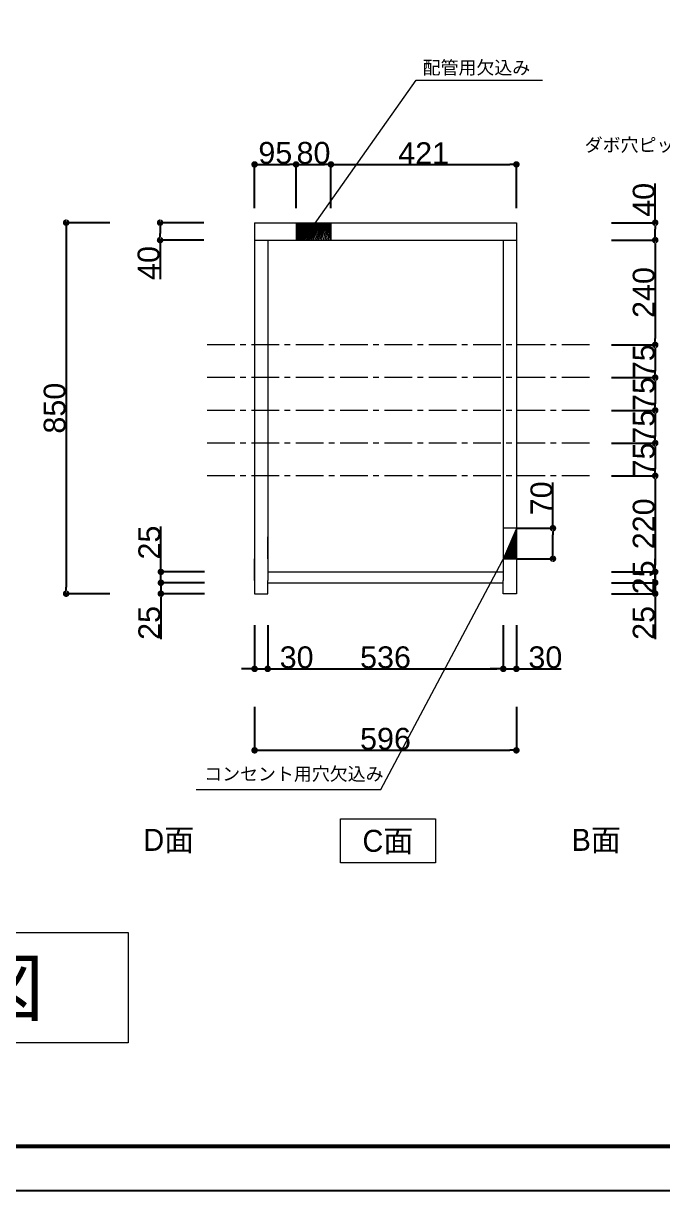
# Model space of a CAD drawing. Header units: millimetres. Extents: x 0 to 1313252738, y -131 to 560100888.
# Drawn here: x 1313107994 to 1313109459, y 560041800 to 560044475 of the extents above; entities that cross this region are included whole.
import ezdxf

# ---------------------------------------------------------------- set-up
doc = ezdxf.new("R2010")
doc.units = ezdxf.units.MM
doc.linetypes.add('CENTERX2', pattern=[101.60000000000001, 63.5, -12.7, 12.7, -12.7])
doc.layers.get('0').update_dxf_attribs({"lineweight": 0})
for name, color, linetype, lineweight in [('0001外周ライン', 7, 'Continuous', 9), ('TOS_M1', 7, 'Continuous', 9), ('家具', 7, 'Continuous', 0)]:
    doc.layers.add(name, color=color, linetype=linetype, lineweight=lineweight)
doc.layers.add('01用紙枠', color=5, linetype='Continuous')
doc.styles.add('onnjuku', font='arial.ttf')
doc.dimstyles.new('onnjuku', dxfattribs={"dimtxt": 100, "dimasz": 30, "dimexe": 1.25, "dimexo": 0.625, "dimtad": 1, "dimdec": 0, "dimtxsty": 'onnjuku', "dimblk": 'DOT', "dimcen": 2.5, "dimadec": 0, "dimazin": 0, "dimtfac": 1, "dimtdec": 0, "dimtmove": 0, "dimatfit": 3, "dimfxl": 500, "dimfxlon": 1, "dimarcsym": 0})

# ---------------------------------------------------------------- blocks, each defined once
blk = doc.blocks.new('_Dot')
at = {"color": 0, "linetype": 'ByBlock', "lineweight": -2}
blk.add_line((-0.5, 0), (-1, 0), dxfattribs=at)
at = {"color": 0, "linetype": 'ByBlock', "const_width": 0.5}
blk.add_lwpolyline([(-0.25, 0, 1), (0.25, 0, 1)], format="xyb", close=True, dxfattribs=at)
blk = doc.blocks.new('*D480')
at = {"layer": 'Defpoints', "color": 0, "transparency": 16777216}
for p in [(1313108599.850533, 560044018.1556065), (1313108307.267824, 560043978.1556064), (1313108599.850533, 560043978.1556064)]:
    blk.add_point(p, dxfattribs=at)
at = {"layer": 'TOS_M1', "color": 0, "lineweight": -2, "transparency": 16777216}
for p, q in [((1313108407.267824, 560044018.1556065), (1313108306.017824, 560044018.1556065)), ((1313108307.267824, 560044003.1556065), (1313108307.267824, 560043993.1556064)), ((1313108407.267824, 560043978.1556064), (1313108306.017824, 560043978.1556064)), ((1313108307.267824, 560043978.1556064), (1313108307.267824, 560043888.4403949))]:
    blk.add_line(p, q, dxfattribs=at)
at = {"layer": 'TOS_M1', "color": 0, "lineweight": -2, "transparency": 16777216, "xscale": 15, "yscale": 15, "zscale": 15}
for p, rotation in [((1313108307.267824, 560044018.1556065), 90), ((1313108307.267824, 560043978.1556064), 270)]:
    blk.add_blockref('_Dot', p, dxfattribs=dict(at, rotation=rotation))
at = {"layer": 'TOS_M1', "color": 0, "transparency": 16777216, "insert": (1313108281.114174, 560043925.7980002), "char_height": 50, "attachment_point": 5, "rotation": 90, "style": 'onnjuku'}
blk.add_mtext('40', dxfattribs=at)
blk = doc.blocks.new('*D485')
at = {"layer": 'Defpoints', "color": 0, "transparency": 16777216}
for p in [(1313108626.442636, 560044018.1556065), (1313108091.965155, 560043168.1556065), (1313108626.442636, 560043168.1556065)]:
    blk.add_point(p, dxfattribs=at)
at = {"layer": 'TOS_M1', "color": 0, "lineweight": -2, "transparency": 16777216}
for p, q in [((1313108191.965155, 560044018.1556065), (1313108090.715155, 560044018.1556065)), ((1313108091.965155, 560044003.1556065), (1313108091.965155, 560043183.1556065)), ((1313108191.965155, 560043168.1556065), (1313108090.715155, 560043168.1556065))]:
    blk.add_line(p, q, dxfattribs=at)
at = {"layer": 'TOS_M1', "color": 0, "lineweight": -2, "transparency": 16777216, "xscale": 15, "yscale": 15, "zscale": 15}
for p, rotation in [((1313108091.965155, 560044018.1556065), 90), ((1313108091.965155, 560043168.1556065), 270)]:
    blk.add_blockref('_Dot', p, dxfattribs=dict(at, rotation=rotation))
at = {"layer": 'TOS_M1', "color": 0, "transparency": 16777216, "insert": (1313108065.811506, 560043593.155606), "char_height": 50, "attachment_point": 5, "rotation": 90, "style": 'onnjuku'}
blk.add_mtext('850', dxfattribs=at)
blk = doc.blocks.new('*D486')
at = {"layer": 'Defpoints', "color": 0, "transparency": 16777216}
for p in [(1313108523.836225, 560043204.8039368), (1313108553.836225, 560043198.1556062), (1313108553.836225, 560042995.9069159)]:
    blk.add_point(p, dxfattribs=at)
at = {"layer": 'TOS_M1', "color": 0, "lineweight": -2, "transparency": 16777216}
for p, q in [((1313108523.836225, 560043095.9069159), (1313108523.836225, 560042994.6569159)), ((1313108553.836225, 560043095.9069159), (1313108553.836225, 560042994.6569159)), ((1313108508.836225, 560042995.9069159), (1313108493.836225, 560042995.9069159)), ((1313108523.836225, 560042995.9069159), (1313108553.836225, 560042995.9069159)), ((1313108568.836225, 560042995.9069159), (1313108656.505052, 560042995.9069159))]:
    blk.add_line(p, q, dxfattribs=at)
at = {"layer": 'TOS_M1', "color": 0, "lineweight": -2, "transparency": 16777216, "xscale": 15, "yscale": 15, "zscale": 15}
blk.add_blockref('_Dot', (1313108523.836225, 560042995.9069159), dxfattribs=at)
at = {"layer": 'TOS_M1', "color": 0, "lineweight": -2, "transparency": 16777216, "xscale": 15, "yscale": 15, "zscale": 15, "rotation": 180}
blk.add_blockref('_Dot', (1313108553.836225, 560042995.9069159), dxfattribs=at)
at = {"layer": 'TOS_M1', "color": 0, "transparency": 16777216, "insert": (1313108620.170639, 560043022.0776185), "char_height": 50, "attachment_point": 5, "style": 'onnjuku'}
blk.add_mtext('30', dxfattribs=at)
blk = doc.blocks.new('*D487')
at = {"layer": 'Defpoints', "color": 0, "transparency": 16777216}
for p in [(1313108553.836225, 560043198.1556062), (1313109093.836225, 560043198.1556062), (1313109093.836225, 560042995.9069159)]:
    blk.add_point(p, dxfattribs=at)
at = {"layer": 'TOS_M1', "color": 0, "lineweight": -2, "transparency": 16777216}
for p, q in [((1313108553.836225, 560043095.9069159), (1313108553.836225, 560042994.6569159)), ((1313109093.836225, 560043095.9069159), (1313109093.836225, 560042994.6569159)), ((1313108568.836225, 560042995.9069159), (1313109078.836225, 560042995.9069159))]:
    blk.add_line(p, q, dxfattribs=at)
at = {"layer": 'TOS_M1', "color": 0, "lineweight": -2, "transparency": 16777216, "xscale": 15, "yscale": 15, "zscale": 15, "rotation": 180}
blk.add_blockref('_Dot', (1313108553.836225, 560042995.9069159), dxfattribs=at)
at = {"layer": 'TOS_M1', "color": 0, "lineweight": -2, "transparency": 16777216, "xscale": 15, "yscale": 15, "zscale": 15}
blk.add_blockref('_Dot', (1313109093.836225, 560042995.9069159), dxfattribs=at)
at = {"layer": 'TOS_M1', "color": 0, "transparency": 16777216, "insert": (1313108823.836225, 560043022.0776185), "char_height": 50, "attachment_point": 5, "style": 'onnjuku'}
blk.add_mtext('536', dxfattribs=at)
blk = doc.blocks.new('*D550')
at = {"layer": 'Defpoints', "color": 0, "transparency": 16777216}
for p in [(1313109149.989876, 560044018.1556064), (1313109149.989876, 560043978.1822923), (1313109442.069018, 560043978.1822923)]:
    blk.add_point(p, dxfattribs=at)
at = {"layer": 'TOS_M1', "color": 0, "lineweight": -2, "transparency": 16777216}
for p, q in [((1313109442.069018, 560044018.1556064), (1313109442.069018, 560044107.8708179)), ((1313109342.069018, 560044018.1556064), (1313109443.319018, 560044018.1556064)), ((1313109442.069018, 560043993.1822923), (1313109442.069018, 560044003.1556064)), ((1313109342.069018, 560043978.1822923), (1313109443.319018, 560043978.1822923))]:
    blk.add_line(p, q, dxfattribs=at)
at = {"layer": 'TOS_M1', "color": 0, "lineweight": -2, "transparency": 16777216, "xscale": 15, "yscale": 15, "zscale": 15}
for p, rotation in [((1313109442.069018, 560044018.1556064), 90), ((1313109442.069018, 560043978.1822923), 270)]:
    blk.add_blockref('_Dot', p, dxfattribs=dict(at, rotation=rotation))
at = {"layer": 'TOS_M1', "color": 0, "transparency": 16777216, "insert": (1313109415.915368, 560044070.5132116), "char_height": 50, "attachment_point": 5, "rotation": 90, "style": 'onnjuku'}
blk.add_mtext('40', dxfattribs=at)
blk = doc.blocks.new('*D555')
at = {"layer": 'Defpoints', "color": 0, "transparency": 16777216}
for p in [(1313109123.107041, 560043978.1822922), (1313109123.836226, 560043738.1822923), (1313109442.069019, 560043738.1822923)]:
    blk.add_point(p, dxfattribs=at)
at = {"layer": 'TOS_M1', "color": 0, "lineweight": -2, "transparency": 16777216}
for p, q in [((1313109342.069019, 560043978.1822922), (1313109443.319019, 560043978.1822922)), ((1313109442.069019, 560043963.1822922), (1313109442.069019, 560043753.1822923)), ((1313109342.069019, 560043738.1822923), (1313109443.319019, 560043738.1822923))]:
    blk.add_line(p, q, dxfattribs=at)
at = {"layer": 'TOS_M1', "color": 0, "lineweight": -2, "transparency": 16777216, "xscale": 15, "yscale": 15, "zscale": 15}
for p, rotation in [((1313109442.069019, 560043978.1822922), 90), ((1313109442.069019, 560043738.1822923), 270)]:
    blk.add_blockref('_Dot', p, dxfattribs=dict(at, rotation=rotation))
at = {"layer": 'TOS_M1', "color": 0, "transparency": 16777216, "insert": (1313109415.91537, 560043858.1822919), "char_height": 50, "attachment_point": 5, "rotation": 90, "style": 'onnjuku'}
blk.add_mtext('240', dxfattribs=at)
blk = doc.blocks.new('*D556')
at = {"layer": 'Defpoints', "color": 0, "transparency": 16777216}
for p in [(1313109123.836226, 560043738.1822923), (1313109123.836226, 560043663.1822923), (1313109442.06902, 560043663.1822923)]:
    blk.add_point(p, dxfattribs=at)
at = {"layer": 'TOS_M1', "color": 0, "lineweight": -2, "transparency": 16777216}
for p, q in [((1313109342.06902, 560043738.1822923), (1313109443.31902, 560043738.1822923)), ((1313109442.06902, 560043723.1822923), (1313109442.06902, 560043678.1822923)), ((1313109342.06902, 560043663.1822923), (1313109443.31902, 560043663.1822923))]:
    blk.add_line(p, q, dxfattribs=at)
at = {"layer": 'TOS_M1', "color": 0, "lineweight": -2, "transparency": 16777216, "xscale": 15, "yscale": 15, "zscale": 15}
for p, rotation in [((1313109442.06902, 560043738.1822923), 90), ((1313109442.06902, 560043663.1822923), 270)]:
    blk.add_blockref('_Dot', p, dxfattribs=dict(at, rotation=rotation))
at = {"layer": 'TOS_M1', "color": 0, "transparency": 16777216, "insert": (1313109416.017689, 560043700.6822919), "char_height": 50, "attachment_point": 5, "rotation": 90, "style": 'onnjuku'}
blk.add_mtext('75', dxfattribs=at)
blk = doc.blocks.new('*D557')
at = {"layer": 'Defpoints', "color": 0, "transparency": 16777216}
for p in [(1313109123.836226, 560043663.1822923), (1313109123.836226, 560043588.1822923), (1313109442.069021, 560043588.1822923)]:
    blk.add_point(p, dxfattribs=at)
at = {"layer": 'TOS_M1', "color": 0, "lineweight": -2, "transparency": 16777216}
for p, q in [((1313109342.069021, 560043663.1822923), (1313109443.319021, 560043663.1822923)), ((1313109442.069021, 560043648.1822923), (1313109442.069021, 560043603.1822923)), ((1313109342.069021, 560043588.1822923), (1313109443.319021, 560043588.1822923))]:
    blk.add_line(p, q, dxfattribs=at)
at = {"layer": 'TOS_M1', "color": 0, "lineweight": -2, "transparency": 16777216, "xscale": 15, "yscale": 15, "zscale": 15}
for p, rotation in [((1313109442.069021, 560043663.1822923), 90), ((1313109442.069021, 560043588.1822923), 270)]:
    blk.add_blockref('_Dot', p, dxfattribs=dict(at, rotation=rotation))
at = {"layer": 'TOS_M1', "color": 0, "transparency": 16777216, "insert": (1313109416.01769, 560043625.6822919), "char_height": 50, "attachment_point": 5, "rotation": 90, "style": 'onnjuku'}
blk.add_mtext('75', dxfattribs=at)
blk = doc.blocks.new('*D558')
at = {"layer": 'Defpoints', "color": 0, "transparency": 16777216}
for p in [(1313109123.836226, 560043588.1822923), (1313109123.836226, 560043513.1822923), (1313109442.069021, 560043513.1822923)]:
    blk.add_point(p, dxfattribs=at)
at = {"layer": 'TOS_M1', "color": 0, "lineweight": -2, "transparency": 16777216}
for p, q in [((1313109342.069021, 560043588.1822923), (1313109443.319021, 560043588.1822923)), ((1313109442.069021, 560043573.1822923), (1313109442.069021, 560043528.1822923)), ((1313109342.069021, 560043513.1822923), (1313109443.319021, 560043513.1822923))]:
    blk.add_line(p, q, dxfattribs=at)
at = {"layer": 'TOS_M1', "color": 0, "lineweight": -2, "transparency": 16777216, "xscale": 15, "yscale": 15, "zscale": 15}
for p, rotation in [((1313109442.069021, 560043588.1822923), 90), ((1313109442.069021, 560043513.1822923), 270)]:
    blk.add_blockref('_Dot', p, dxfattribs=dict(at, rotation=rotation))
at = {"layer": 'TOS_M1', "color": 0, "transparency": 16777216, "insert": (1313109416.017691, 560043550.6822919), "char_height": 50, "attachment_point": 5, "rotation": 90, "style": 'onnjuku'}
blk.add_mtext('75', dxfattribs=at)
blk = doc.blocks.new('*D552')
at = {"layer": 'Defpoints', "color": 0, "transparency": 16777216}
for p in [(1313109123.836226, 560043513.1822923), (1313109123.836226, 560043438.1822923), (1313109442.069022, 560043438.1822923)]:
    blk.add_point(p, dxfattribs=at)
at = {"layer": 'TOS_M1', "color": 0, "lineweight": -2, "transparency": 16777216}
for p, q in [((1313109342.069022, 560043513.1822923), (1313109443.319022, 560043513.1822923)), ((1313109442.069022, 560043498.1822923), (1313109442.069022, 560043453.1822923)), ((1313109342.069022, 560043438.1822923), (1313109443.319022, 560043438.1822923))]:
    blk.add_line(p, q, dxfattribs=at)
at = {"layer": 'TOS_M1', "color": 0, "lineweight": -2, "transparency": 16777216, "xscale": 15, "yscale": 15, "zscale": 15}
for p, rotation in [((1313109442.069022, 560043513.1822923), 90), ((1313109442.069022, 560043438.1822923), 270)]:
    blk.add_blockref('_Dot', p, dxfattribs=dict(at, rotation=rotation))
at = {"layer": 'TOS_M1', "color": 0, "transparency": 16777216, "insert": (1313109416.017692, 560043475.6822919), "char_height": 50, "attachment_point": 5, "rotation": 90, "style": 'onnjuku'}
blk.add_mtext('75', dxfattribs=at)
blk = doc.blocks.new('*D553')
at = {"layer": 'Defpoints', "color": 0, "transparency": 16777216}
for p in [(1313109123.836226, 560043438.1822923), (1313109093.836226, 560043218.1556064), (1313109442.069023, 560043218.1556064)]:
    blk.add_point(p, dxfattribs=at)
at = {"layer": 'TOS_M1', "color": 0, "lineweight": -2, "transparency": 16777216}
for p, q in [((1313109342.069023, 560043438.1822923), (1313109443.319023, 560043438.1822923)), ((1313109442.069023, 560043423.1822923), (1313109442.069023, 560043233.1556064)), ((1313109342.069023, 560043218.1556064), (1313109443.319023, 560043218.1556064))]:
    blk.add_line(p, q, dxfattribs=at)
at = {"layer": 'TOS_M1', "color": 0, "lineweight": -2, "transparency": 16777216, "xscale": 15, "yscale": 15, "zscale": 15}
for p, rotation in [((1313109442.069023, 560043438.1822923), 90), ((1313109442.069023, 560043218.1556064), 270)]:
    blk.add_blockref('_Dot', p, dxfattribs=dict(at, rotation=rotation))
at = {"layer": 'TOS_M1', "color": 0, "transparency": 16777216, "insert": (1313109415.915374, 560043328.1689489), "char_height": 50, "attachment_point": 5, "rotation": 90, "style": 'onnjuku'}
blk.add_mtext('220', dxfattribs=at)
blk = doc.blocks.new('*D551')
at = {"layer": 'Defpoints', "color": 0, "transparency": 16777216}
for p in [(1313109119.989874, 560043218.1556064), (1313109119.989874, 560043193.1556064), (1313109442.069022, 560043193.1556064)]:
    blk.add_point(p, dxfattribs=at)
at = {"layer": 'TOS_M1', "color": 0, "lineweight": -2, "transparency": 16777216}
for p, q in [((1313109442.069022, 560043233.1556064), (1313109442.069022, 560043248.1556064)), ((1313109342.069022, 560043218.1556064), (1313109443.319022, 560043218.1556064)), ((1313109442.069022, 560043218.1556064), (1313109442.069022, 560043193.1556064)), ((1313109342.069022, 560043193.1556064), (1313109443.319022, 560043193.1556064)), ((1313109442.069022, 560043178.1556064), (1313109442.069022, 560043163.1556064))]:
    blk.add_line(p, q, dxfattribs=at)
at = {"layer": 'TOS_M1', "color": 0, "lineweight": -2, "transparency": 16777216, "xscale": 15, "yscale": 15, "zscale": 15}
for p, rotation in [((1313109442.069022, 560043218.1556064), 270), ((1313109442.069022, 560043193.1556064), 90)]:
    blk.add_blockref('_Dot', p, dxfattribs=dict(at, rotation=rotation))
at = {"layer": 'TOS_M1', "color": 0, "transparency": 16777216, "insert": (1313109415.915373, 560043205.6556059), "char_height": 50, "attachment_point": 5, "rotation": 90, "style": 'onnjuku'}
blk.add_mtext('25', dxfattribs=at)
blk = doc.blocks.new('*D554')
at = {"layer": 'Defpoints', "color": 0, "transparency": 16777216}
for p in [(1313109093.836226, 560043193.1556064), (1313109093.836226, 560043168.1556064), (1313109442.069025, 560043168.1556064)]:
    blk.add_point(p, dxfattribs=at)
at = {"layer": 'TOS_M1', "color": 0, "lineweight": -2, "transparency": 16777216}
for p, q in [((1313109442.069025, 560043208.1556064), (1313109442.069025, 560043223.1556064)), ((1313109342.069025, 560043193.1556064), (1313109443.319025, 560043193.1556064)), ((1313109442.069025, 560043193.1556064), (1313109442.069025, 560043168.1556064)), ((1313109342.069025, 560043168.1556064), (1313109443.319025, 560043168.1556064)), ((1313109442.069025, 560043153.1556064), (1313109442.069025, 560043064.0543103))]:
    blk.add_line(p, q, dxfattribs=at)
at = {"layer": 'TOS_M1', "color": 0, "lineweight": -2, "transparency": 16777216, "xscale": 15, "yscale": 15, "zscale": 15}
for p, rotation in [((1313109442.069025, 560043193.1556064), 270), ((1313109442.069025, 560043168.1556064), 90)]:
    blk.add_blockref('_Dot', p, dxfattribs=dict(at, rotation=rotation))
at = {"layer": 'TOS_M1', "color": 0, "transparency": 16777216, "insert": (1313109415.915376, 560043101.1049579), "char_height": 50, "attachment_point": 5, "rotation": 90, "style": 'onnjuku'}
blk.add_mtext('25', dxfattribs=at)
blk = doc.blocks.new('*D562')
at = {"layer": 'Defpoints', "color": 0, "transparency": 16777216}
for p in [(1313109123.836226, 560043318.1556064), (1313109123.836226, 560043248.1556064), (1313109207.624254, 560043248.1556064)]:
    blk.add_point(p, dxfattribs=at)
at = {"layer": 'TOS_M1', "color": 0, "lineweight": -2, "transparency": 16777216}
for p, q in [((1313109207.624254, 560043318.1556064), (1313109207.624254, 560043422.7241603)), ((1313109124.461226, 560043318.1556064), (1313109208.874254, 560043318.1556064)), ((1313109207.624254, 560043263.1556064), (1313109207.624254, 560043303.1556064)), ((1313109124.461226, 560043248.1556064), (1313109208.874254, 560043248.1556064))]:
    blk.add_line(p, q, dxfattribs=at)
at = {"layer": 'TOS_M1', "color": 0, "lineweight": -2, "transparency": 16777216, "xscale": 15, "yscale": 15, "zscale": 15}
for p, rotation in [((1313109207.624254, 560043318.1556064), 90), ((1313109207.624254, 560043248.1556064), 270)]:
    blk.add_blockref('_Dot', p, dxfattribs=dict(at, rotation=rotation))
at = {"layer": 'TOS_M1', "color": 0, "transparency": 16777216, "insert": (1313109181.470604, 560043386.5773317), "char_height": 50, "attachment_point": 5, "rotation": 90, "style": 'onnjuku'}
blk.add_mtext('70', dxfattribs=at)
blk = doc.blocks.new('*D566')
at = {"layer": 'Defpoints', "color": 0, "transparency": 16777216}
for p in [(1313108630.886603, 560043193.1556064), (1313108309.033966, 560043168.1556064), (1313108600.886603, 560043168.1556064)]:
    blk.add_point(p, dxfattribs=at)
at = {"layer": 'TOS_M1', "color": 0, "lineweight": -2, "transparency": 16777216}
for p, q in [((1313108309.033966, 560043208.1556064), (1313108309.033966, 560043223.1556064)), ((1313108409.033966, 560043193.1556064), (1313108307.783966, 560043193.1556064)), ((1313108309.033966, 560043193.1556064), (1313108309.033966, 560043168.1556064)), ((1313108409.033966, 560043168.1556064), (1313108307.783966, 560043168.1556064)), ((1313108309.033966, 560043153.1556064), (1313108309.033966, 560043064.0543103))]:
    blk.add_line(p, q, dxfattribs=at)
at = {"layer": 'TOS_M1', "color": 0, "lineweight": -2, "transparency": 16777216, "xscale": 15, "yscale": 15, "zscale": 15}
for p, rotation in [((1313108309.033966, 560043193.1556064), 270), ((1313108309.033966, 560043168.1556064), 90)]:
    blk.add_blockref('_Dot', p, dxfattribs=dict(at, rotation=rotation))
at = {"layer": 'TOS_M1', "color": 0, "transparency": 16777216, "insert": (1313108282.880316, 560043101.1049579), "char_height": 50, "attachment_point": 5, "rotation": 90, "style": 'onnjuku'}
blk.add_mtext('25', dxfattribs=at)
blk = doc.blocks.new('*D565')
at = {"layer": 'Defpoints', "color": 0, "transparency": 16777216}
for p in [(1313108657.770324, 560043218.1556064), (1313108309.033964, 560043193.1556064), (1313108627.770324, 560043193.1556064)]:
    blk.add_point(p, dxfattribs=at)
at = {"layer": 'TOS_M1', "color": 0, "lineweight": -2, "transparency": 16777216}
for p, q in [((1313108309.033964, 560043233.1556064), (1313108309.033964, 560043322.2569025)), ((1313108409.033964, 560043218.1556064), (1313108307.783964, 560043218.1556064)), ((1313108309.033964, 560043193.1556064), (1313108309.033964, 560043218.1556064)), ((1313108409.033964, 560043193.1556064), (1313108307.783964, 560043193.1556064)), ((1313108309.033964, 560043178.1556064), (1313108309.033964, 560043163.1556064))]:
    blk.add_line(p, q, dxfattribs=at)
at = {"layer": 'TOS_M1', "color": 0, "lineweight": -2, "transparency": 16777216, "xscale": 15, "yscale": 15, "zscale": 15}
for p, rotation in [((1313108309.033964, 560043218.1556064), 270), ((1313108309.033964, 560043193.1556064), 90)]:
    blk.add_blockref('_Dot', p, dxfattribs=dict(at, rotation=rotation))
at = {"layer": 'TOS_M1', "color": 0, "transparency": 16777216, "insert": (1313108282.880314, 560043285.2062539), "char_height": 50, "attachment_point": 5, "rotation": 90, "style": 'onnjuku'}
blk.add_mtext('25', dxfattribs=at)
blk = doc.blocks.new('*D567')
at = {"layer": 'Defpoints', "color": 0, "transparency": 16777216}
for p in [(1313109093.836226, 560043168.1556062), (1313109123.836225, 560043168.1556062), (1313109123.836225, 560042995.9069159)]:
    blk.add_point(p, dxfattribs=at)
at = {"layer": 'TOS_M1', "color": 0, "lineweight": -2, "transparency": 16777216}
for p, q in [((1313109093.836226, 560043095.9069159), (1313109093.836226, 560042994.6569159)), ((1313109123.836225, 560043095.9069159), (1313109123.836225, 560042994.6569159)), ((1313109078.836226, 560042995.9069159), (1313109063.836226, 560042995.9069159)), ((1313109093.836226, 560042995.9069159), (1313109123.836225, 560042995.9069159)), ((1313109138.836225, 560042995.9069159), (1313109226.505052, 560042995.9069159))]:
    blk.add_line(p, q, dxfattribs=at)
at = {"layer": 'TOS_M1', "color": 0, "lineweight": -2, "transparency": 16777216, "xscale": 15, "yscale": 15, "zscale": 15}
blk.add_blockref('_Dot', (1313109093.836226, 560042995.9069159), dxfattribs=at)
at = {"layer": 'TOS_M1', "color": 0, "lineweight": -2, "transparency": 16777216, "xscale": 15, "yscale": 15, "zscale": 15, "rotation": 180}
blk.add_blockref('_Dot', (1313109123.836225, 560042995.9069159), dxfattribs=at)
at = {"layer": 'TOS_M1', "color": 0, "transparency": 16777216, "insert": (1313109190.170639, 560043022.0776185), "char_height": 50, "attachment_point": 5, "style": 'onnjuku'}
blk.add_mtext('30', dxfattribs=at)
blk = doc.blocks.new('*D572')
at = {"layer": 'Defpoints', "color": 0, "transparency": 16777216}
for p in [(1313110296.195803, 560044018.1556064), (1313107350.195803, 560043738.1822923), (1313110042.95941, 560043738.1822923)]:
    blk.add_point(p, dxfattribs=at)
at = {"layer": 'TOS_M1', "color": 0, "lineweight": -2, "transparency": 16777216}
for p, q in [((1313110142.95941, 560044018.1556064), (1313110041.70941, 560044018.1556064)), ((1313110042.95941, 560044003.1556064), (1313110042.95941, 560043753.1822923)), ((1313109942.95941, 560043738.1822923), (1313110044.20941, 560043738.1822923))]:
    blk.add_line(p, q, dxfattribs=at)
at = {"layer": 'TOS_M1', "color": 0, "lineweight": -2, "transparency": 16777216, "xscale": 15, "yscale": 15, "zscale": 15}
for p, rotation in [((1313110042.95941, 560044018.1556064), 90), ((1313110042.95941, 560043738.1822923), 270)]:
    blk.add_blockref('_Dot', p, dxfattribs=dict(at, rotation=rotation))
at = {"layer": 'TOS_M1', "color": 0, "transparency": 16777216, "insert": (1313110016.80576, 560043878.1689489), "char_height": 50, "attachment_point": 5, "rotation": 90, "style": 'onnjuku'}
blk.add_mtext('280', dxfattribs=at)
blk = doc.blocks.new('*D594')
at = {"layer": 'Defpoints', "color": 0, "transparency": 16777216}
for p in [(1313108523.836225, 560043168.1556062), (1313109123.836225, 560043168.1556062), (1313109123.836225, 560042809.2606797)]:
    blk.add_point(p, dxfattribs=at)
at = {"layer": 'TOS_M1', "color": 0, "lineweight": -2, "transparency": 16777216}
for p, q in [((1313108523.836225, 560042909.2606797), (1313108523.836225, 560042808.0106797)), ((1313109123.836225, 560042909.2606797), (1313109123.836225, 560042808.0106797)), ((1313108538.836225, 560042809.2606797), (1313109108.836225, 560042809.2606797))]:
    blk.add_line(p, q, dxfattribs=at)
at = {"layer": 'TOS_M1', "color": 0, "lineweight": -2, "transparency": 16777216, "xscale": 15, "yscale": 15, "zscale": 15, "rotation": 180}
blk.add_blockref('_Dot', (1313108523.836225, 560042809.2606797), dxfattribs=at)
at = {"layer": 'TOS_M1', "color": 0, "lineweight": -2, "transparency": 16777216, "xscale": 15, "yscale": 15, "zscale": 15}
blk.add_blockref('_Dot', (1313109123.836225, 560042809.2606797), dxfattribs=at)
at = {"layer": 'TOS_M1', "color": 0, "transparency": 16777216, "insert": (1313108823.836225, 560042835.414329), "char_height": 50, "width": 110.5729877216917, "attachment_point": 5, "style": 'onnjuku'}
blk.add_mtext('596', dxfattribs=at)
blk = doc.blocks.new('*D596')
at = {"layer": 'Defpoints', "color": 0, "transparency": 16777216}
for p in [(1313108618.836225, 560044151.6372751), (1313108523.836225, 560044018.1556062), (1313108618.836225, 560044018.1556062)]:
    blk.add_point(p, dxfattribs=at)
at = {"layer": 'TOS_M1', "color": 0, "lineweight": -2, "transparency": 16777216}
for p, q in [((1313108523.836225, 560044051.6372751), (1313108523.836225, 560044152.8872751)), ((1313108538.836225, 560044151.6372751), (1313108603.836225, 560044151.6372751)), ((1313108618.836225, 560044051.6372751), (1313108618.836225, 560044152.8872751))]:
    blk.add_line(p, q, dxfattribs=at)
at = {"layer": 'TOS_M1', "color": 0, "lineweight": -2, "transparency": 16777216, "xscale": 15, "yscale": 15, "zscale": 15, "rotation": 180}
blk.add_blockref('_Dot', (1313108523.836225, 560044151.6372751), dxfattribs=at)
at = {"layer": 'TOS_M1', "color": 0, "lineweight": -2, "transparency": 16777216, "xscale": 15, "yscale": 15, "zscale": 15}
blk.add_blockref('_Dot', (1313108618.836225, 560044151.6372751), dxfattribs=at)
at = {"layer": 'TOS_M1', "color": 0, "transparency": 16777216, "insert": (1313108571.336225, 560044177.7909244), "char_height": 50, "attachment_point": 5, "style": 'onnjuku'}
blk.add_mtext('95', dxfattribs=at)
blk = doc.blocks.new('*D597')
at = {"layer": 'Defpoints', "color": 0, "transparency": 16777216}
for p in [(1313108698.836225, 560044151.6372751), (1313108618.836225, 560044018.1556062), (1313108698.836225, 560044018.1556062)]:
    blk.add_point(p, dxfattribs=at)
at = {"layer": 'TOS_M1', "color": 0, "lineweight": -2, "transparency": 16777216}
for p, q in [((1313108618.836225, 560044051.6372751), (1313108618.836225, 560044152.8872751)), ((1313108633.836225, 560044151.6372751), (1313108683.836225, 560044151.6372751)), ((1313108698.836225, 560044051.6372751), (1313108698.836225, 560044152.8872751))]:
    blk.add_line(p, q, dxfattribs=at)
at = {"layer": 'TOS_M1', "color": 0, "lineweight": -2, "transparency": 16777216, "xscale": 15, "yscale": 15, "zscale": 15, "rotation": 180}
blk.add_blockref('_Dot', (1313108618.836225, 560044151.6372751), dxfattribs=at)
at = {"layer": 'TOS_M1', "color": 0, "lineweight": -2, "transparency": 16777216, "xscale": 15, "yscale": 15, "zscale": 15}
blk.add_blockref('_Dot', (1313108698.836225, 560044151.6372751), dxfattribs=at)
at = {"layer": 'TOS_M1', "color": 0, "transparency": 16777216, "insert": (1313108658.836225, 560044177.7909244), "char_height": 50, "attachment_point": 5, "style": 'onnjuku'}
blk.add_mtext('80', dxfattribs=at)
blk = doc.blocks.new('*D598')
at = {"layer": 'Defpoints', "color": 0, "transparency": 16777216}
for p in [(1313109123.836225, 560044151.6372751), (1313108698.836225, 560044018.1556062), (1313109123.836225, 560044018.1556062)]:
    blk.add_point(p, dxfattribs=at)
at = {"layer": 'TOS_M1', "color": 0, "lineweight": -2, "transparency": 16777216}
for p, q in [((1313108698.836225, 560044051.6372751), (1313108698.836225, 560044152.8872751)), ((1313108713.836225, 560044151.6372751), (1313109108.836225, 560044151.6372751)), ((1313109123.836225, 560044051.6372751), (1313109123.836225, 560044152.8872751))]:
    blk.add_line(p, q, dxfattribs=at)
at = {"layer": 'TOS_M1', "color": 0, "lineweight": -2, "transparency": 16777216, "xscale": 15, "yscale": 15, "zscale": 15, "rotation": 180}
blk.add_blockref('_Dot', (1313108698.836225, 560044151.6372751), dxfattribs=at)
at = {"layer": 'TOS_M1', "color": 0, "lineweight": -2, "transparency": 16777216, "xscale": 15, "yscale": 15, "zscale": 15}
blk.add_blockref('_Dot', (1313109123.836225, 560044151.6372751), dxfattribs=at)
at = {"layer": 'TOS_M1', "color": 0, "transparency": 16777216, "insert": (1313108911.336225, 560044177.3645943), "char_height": 50, "attachment_point": 5, "style": 'onnjuku'}
blk.add_mtext('421', dxfattribs=at)

msp = doc.modelspace()

# ---------------------------------------------------------------- hatches: boundary and pattern name
at = {"layer": '0001外周ライン'}
h = msp.add_hatch(dxfattribs=at)
h.set_pattern_fill('ANSI31', color=256, scale=2)
h.set_pattern_definition([(45, (0, 0), (-4.490128060534577, 4.490128060534577), [])])
h.paths.add_polyline_path([(1313108698.836225, 560044018.1556062), (1313108618.836225, 560044018.1556062), (1313108618.836225, 560043978.1556062), (1313108698.836225, 560043978.1556062)])
at = {"layer": '家具'}
h = msp.add_hatch(dxfattribs=at)
h.set_pattern_fill('ANSI31', color=256, scale=1.8)
h.set_pattern_definition([(45, (570, -2650.712442040443), (-4.041115254481119, 4.041115254481119), [])])
h.paths.add_polyline_path([(1313109123.836225, 560043318.1556062), (1313109093.836225, 560043318.1556062), (1313109093.836225, 560043248.1556062), (1313109123.836225, 560043248.1556062)])

# ---------------------------------------------------------------- linework, layer by layer
at = {"layer": '0001外周ライン'}
for p, q in [((1313108523.836225, 560044018.1556062), (1313108618.836225, 560044018.1556062)), ((1313108618.836225, 560044018.1556062), (1313108618.836225, 560043978.1556062)), ((1313108698.836225, 560044018.1556062), (1313108698.836225, 560043978.1556062)), ((1313108523.836225, 560043193.1556062), (1313108523.836225, 560043168.1556062)), ((1313108553.836225, 560043168.1556062), (1313108553.836225, 560043198.1556062)), ((1313109093.836225, 560043193.1556062), (1313109093.836225, 560043198.1556062)), ((1313109093.836225, 560043168.1556062), (1313109093.836225, 560043193.1556062)), ((1313109123.836225, 560043193.1556062), (1313109123.836225, 560043168.1556062)), ((1313108523.836225, 560043168.1556062), (1313108553.836225, 560043168.1556062)), ((1313109123.836225, 560043168.1556062), (1313109093.836225, 560043168.1556062))]:
    msp.add_line(p, q, dxfattribs=at)
at = {"layer": '01用紙枠'}
msp.add_lwpolyline([(1313104153.16106, 560047149.3636065), (1313104153.16106, 560041800.3930484), (1313111717.361849, 560041800.3930484), (1313111717.361849, 560047149.3636065)], close=True, dxfattribs=at)
msp.add_lwpolyline([(1313104153.16106, 560047149.3636065), (1313104153.16106, 560041800.3930484), (1313111717.361849, 560041800.3930484), (1313111717.361849, 560047149.3636065)], close=True, dxfattribs=at)
at = {"layer": '01用紙枠', "const_width": 9.005000939494712}
msp.add_lwpolyline([(1313104258.256474, 560041901.7293764), (1313111612.266435, 560041901.7293764), (1313111612.266435, 560047048.0272783), (1313104258.256474, 560047048.0272783)], close=True, dxfattribs=at)
msp.add_lwpolyline([(1313104258.256474, 560041901.7293764), (1313111612.266435, 560041901.7293764), (1313111612.266435, 560047048.0272783), (1313104258.256474, 560047048.0272783)], close=True, dxfattribs=at)
at = {"layer": '家具'}
for p, q in [((1313108648.338514, 560043996.6518028), (1313108893.935745, 560044344.8762054)), ((1313108893.935745, 560044344.8762054), (1313109183.532593, 560044344.8762054)), ((1313108523.836225, 560044018.1556062), (1313108523.836225, 560043168.1556062)), ((1313108523.836225, 560044018.1556062), (1313109123.836225, 560044018.1556062)), ((1313109123.836225, 560044018.1556062), (1313109123.836225, 560043168.1556062)), ((1313108523.836225, 560043978.1556062), (1313109123.836225, 560043978.1556062)), ((1313108553.836225, 560043978.1556062), (1313108553.836225, 560043198.1556062)), ((1313109093.836225, 560043978.1556062), (1313109093.836225, 560043198.1556062)), ((1313109093.836225, 560043978.1556062), (1313109093.836225, 560043725.1556062)), ((1313109093.836225, 560043978.1556063), (1313109093.836225, 560043830.1556062)), ((1313109123.836225, 560043318.1556062), (1313109093.836225, 560043318.1556062)), ((1313108553.836225, 560043248.1556062), (1313108553.836225, 560043298.1556062)), ((1313108812.896116, 560042719.2087117), (1313109111.107132, 560043280.2857726)), ((1313108523.836225, 560043198.1556062), (1313108523.836225, 560043248.1556062)), ((1313109093.836225, 560043248.1556062), (1313109123.836225, 560043248.1556062)), ((1313108553.836225, 560043218.1556062), (1313109093.836225, 560043218.1556062)), ((1313108553.836226, 560043193.1556063), (1313109093.836225, 560043193.1556062)), ((1313108389.770761, 560042719.2087117), (1313108812.896116, 560042719.2087117))]:
    msp.add_line(p, q, dxfattribs=at)
at = {"layer": '家具', "linetype": 'CENTERX2'}
for p, q in [((1313109291.138925, 560043738.1822921), (1313108405.087884, 560043738.1822921)), ((1313109291.138925, 560043663.1822921), (1313108405.087884, 560043663.1822921)), ((1313109291.138925, 560043588.1822921), (1313108405.087884, 560043588.1822921)), ((1313109291.138925, 560043513.1822921), (1313108405.087884, 560043513.1822921)), ((1313109291.138925, 560043438.1822921), (1313108405.087884, 560043438.1822921))]:
    msp.add_line(p, q, dxfattribs=at)

# ---------------------------------------------------------------- texts
at = {"layer": '家具', "attachment_point": 1, "style": 'onnjuku'}
for s, width, gutter_width, heights, insert, char_height in [('{\\fMS PGothic|b0|i0|c128|p50;配管用欠込み}', 277.5357344323075, 150.686668392646, [0], (1313108908.952377, 560044388.5056746), 30.13733367852921), ('{\\fMS PGothic|b0|i0|c128|p50;ダボ穴ピッチ寸法}', 352.9567907029069, 150.686668392646, [0], (1313109280.399953, 560044211.2718645), 30.13733367852921), ('{\\fMS PGothic|b0|i0|c128|p50;コンセント用穴欠込み}', 575.7484212094224, 150.686668392646, [0], (1313108408.380462, 560042770.2771034), 30.13733367852921), ('{\\fMS PGothic|b0|i0|c128|p50;D面}', 507.9790144255448, 252.209038047622, [66.77807484669994], (1313108269.027291, 560042629.3615125), 50.4418076095244), ('{\\fMS PGothic|b0|i0|c128|p50;B面}', 507.9790144255448, 252.209038047622, [66.77807484669994], (1313109250.456918, 560042629.3615125), 50.4418076095244)]:
    msp.add_mtext_dynamic_manual_height_columns(s, width=width, gutter_width=gutter_width, heights=heights, dxfattribs=dict(at, insert=insert, char_height=char_height))
at = {"layer": '家具', "attachment_point": 5, "style": 'onnjuku', "bg_fill": 16, "box_fill_scale": 1.5, "bg_fill_color": 256, "bg_fill_transparency": 0}
for s, width, gutter_width, heights, insert, char_height in [('{\\fMS PGothic|b0|i0|c128|p50;C面}', 167.4433939745713, 252.209038047622, [66.77807484669994], (1313108829.440333, 560042599.1296246), 50.4418076095244), ('{\\fMS PGothic|b0|i0|c128|p50;立面図}', 775.906865549296, 631.3878251488628, [167.1742764314604], (1313107782.711055, 560042258.7574538), 126.2775650297726)]:
    msp.add_mtext_dynamic_manual_height_columns(s, width=width, gutter_width=gutter_width, heights=heights, dxfattribs=dict(at, insert=insert, char_height=char_height))

# ---------------------------------------------------------------- dimensions: what is measured, and where the dimension line sits
at = {"layer": 'TOS_M1'}
for base, p1, p2, picture, middle in [((1313108618.836225, 560044151.6372751), (1313108523.836225, 560044018.1556062), (1313108618.836225, 560044018.1556062), '*D596', (1313108571.336225, 560044177.7909244)), ((1313108698.836225, 560044151.6372751), (1313108618.836225, 560044018.1556062), (1313108698.836225, 560044018.1556062), '*D597', (1313108658.836225, 560044177.7909244)), ((1313108553.836225, 560042995.9069159), (1313108523.836225, 560043204.8039368), (1313108553.836225, 560043198.1556062), '*D486', (1313108620.170639, 560043022.0776185)), ((1313109123.836225, 560042995.9069159), (1313109093.836226, 560043168.1556062), (1313109123.836225, 560043168.1556062), '*D567', (1313109190.170639, 560043022.0776185))]:
    dim = msp.add_linear_dim(base=base, p1=p1, p2=p2, dimstyle='onnjuku', override={"dimtxt": 50, "dimasz": 15, "dimfxl": 100}, dxfattribs=at)
    dim.commit()
    dim.dimension.update_dxf_attribs({"geometry": picture, "text_midpoint": middle})
for base, p1, p2, text, picture, middle in [((1313109123.836225, 560044151.6372751), (1313108698.836225, 560044018.1556062), (1313109123.836225, 560044018.1556062), '421', '*D598', (1313108911.336225, 560044177.3645943)), ((1313109093.836225, 560042995.9069159), (1313108553.836225, 560043198.1556062), (1313109093.836225, 560043198.1556062), '536', '*D487', (1313108823.836225, 560043022.0776185)), ((1313109123.836225, 560042809.2606797), (1313108523.836225, 560043168.1556062), (1313109123.836225, 560043168.1556062), '596', '*D594', (1313108823.836225, 560042835.414329))]:
    dim = msp.add_linear_dim(base=base, p1=p1, p2=p2, text=text, dimstyle='onnjuku', override={"dimtxt": 50, "dimasz": 15, "dimfxl": 100}, dxfattribs=at)
    dim.commit()
    dim.dimension.update_dxf_attribs({"geometry": picture, "text_midpoint": middle})
for base, p1, p2, picture, middle in [((1313109442.069018, 560043978.1822923), (1313109149.989876, 560044018.1556062), (1313109149.989876, 560043978.1822921), '*D550', (1313109442.069018, 560044070.5132116)), ((1313109207.624254, 560043248.1556064), (1313109123.836225, 560043318.1556062), (1313109123.836225, 560043248.1556062), '*D562', (1313109207.624254, 560043386.5773317)), ((1313108309.033964, 560043193.1556064), (1313108657.770323, 560043218.1556062), (1313108627.770323, 560043193.1556062), '*D565', (1313108309.033964, 560043285.2062539)), ((1313109442.069022, 560043193.1556064), (1313109119.989874, 560043218.1556062), (1313109119.989874, 560043193.1556062), '*D551', (1313109442.069022, 560043205.6556059))]:
    dim = msp.add_linear_dim(base=base, p1=p1, p2=p2, angle=90, dimstyle='onnjuku', override={"dimtxt": 50, "dimasz": 15, "dimfxl": 100}, dxfattribs=at)
    dim.commit()
    dim.dimension.update_dxf_attribs({"geometry": picture, "text_midpoint": middle, "dimtype": 160})
for base, p1, p2, picture, middle in [((1313110042.95941, 560043738.1822923), (1313110296.195802, 560044018.1556062), (1313107350.195802, 560043738.1822921), '*D572', (1313110016.80576, 560043878.1689489)), ((1313108091.965155, 560043168.1556065), (1313108626.442636, 560044018.1556063), (1313108626.442636, 560043168.1556063), '*D485', (1313108065.811506, 560043593.155606)), ((1313108307.267824, 560043978.1556064), (1313108599.850533, 560044018.1556063), (1313108599.850533, 560043978.1556062), '*D480', (1313108281.114174, 560043925.7980002)), ((1313109442.069019, 560043738.1822923), (1313109123.10704, 560043978.182292), (1313109123.836225, 560043738.1822921), '*D555', (1313109415.91537, 560043858.1822919)), ((1313109442.06902, 560043663.1822923), (1313109123.836225, 560043738.1822921), (1313109123.836225, 560043663.1822921), '*D556', (1313109416.017689, 560043700.6822919)), ((1313109442.069021, 560043588.1822923), (1313109123.836225, 560043663.1822921), (1313109123.836225, 560043588.1822921), '*D557', (1313109416.01769, 560043625.6822919)), ((1313109442.069021, 560043513.1822923), (1313109123.836225, 560043588.1822921), (1313109123.836225, 560043513.1822921), '*D558', (1313109416.017691, 560043550.6822919)), ((1313109442.069022, 560043438.1822923), (1313109123.836225, 560043513.1822921), (1313109123.836225, 560043438.1822921), '*D552', (1313109416.017692, 560043475.6822919)), ((1313109442.069023, 560043218.1556064), (1313109123.836225, 560043438.1822921), (1313109093.836226, 560043218.1556062), '*D553', (1313109415.915374, 560043328.1689489)), ((1313108309.033966, 560043168.1556064), (1313108630.886603, 560043193.1556062), (1313108600.886603, 560043168.1556062), '*D566', (1313108282.880316, 560043101.1049579)), ((1313109442.069025, 560043168.1556064), (1313109093.836225, 560043193.1556062), (1313109093.836226, 560043168.1556062), '*D554', (1313109415.915376, 560043101.1049579))]:
    dim = msp.add_linear_dim(base=base, p1=p1, p2=p2, angle=90, dimstyle='onnjuku', override={"dimtxt": 50, "dimasz": 15, "dimfxl": 100}, dxfattribs=at)
    dim.commit()
    dim.dimension.update_dxf_attribs({"geometry": picture, "text_midpoint": middle})

doc.saveas('drawing.dxf')
